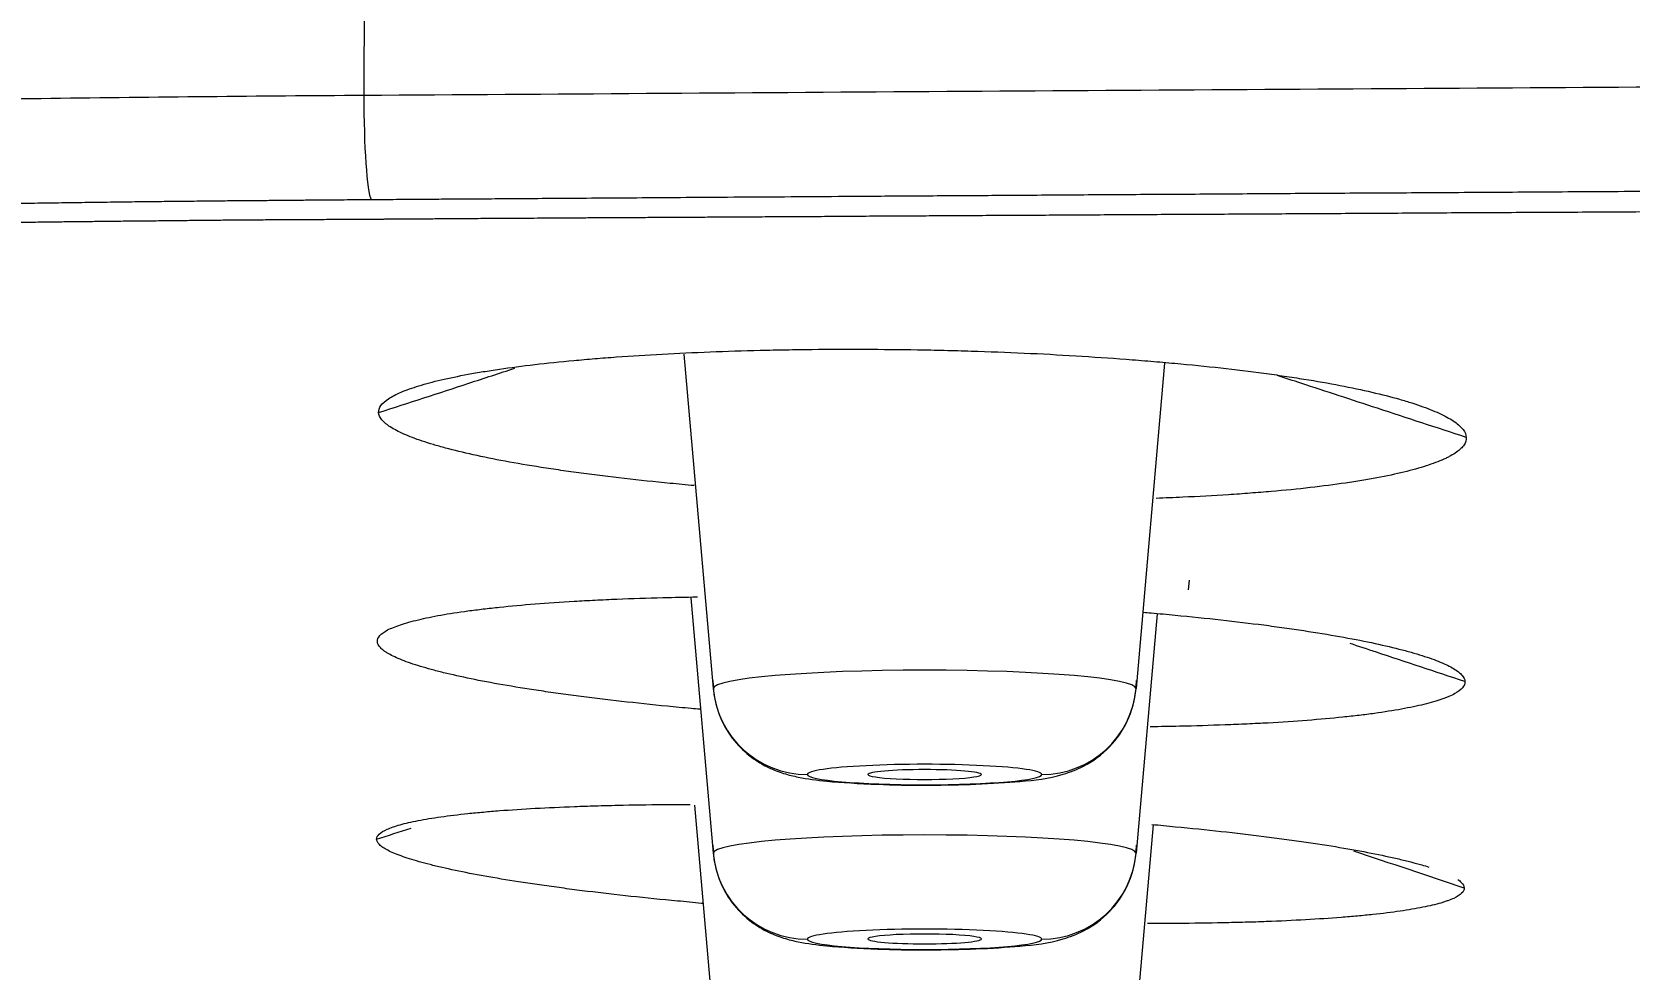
# Model space of a CAD drawing. Header units: millimetres. Extents: x 2433 to 4809, y -10272 to -6912.
# Drawn here: x 3094.56 to 3111.45, y -8006.97 to -7997.05 of the extents above; entities that cross this region are included whole.
import ezdxf

# ---------------------------------------------------------------- set-up
doc = ezdxf.new("R2010")
doc.units = ezdxf.units.MM
doc.layers.add('DIM', color=3, linetype='Continuous', lineweight=13)
doc.styles.add('ARIAL', font='arial.ttf')
doc.dimstyles.get("Standard").update_dxf_attribs({"dimtxt": 15, "dimasz": 15, "dimexe": 0.18, "dimexo": 0.0625, "dimgap": 4, "dimtad": 0, "dimtih": 1, "dimtoh": 1, "dimdec": 1, "dimdsep": 46, "dimtxsty": 'ARIAL', "dimcen": 0, "dimclrd": 3, "dimclre": 3, "dimclrt": 3, "dimadec": 0, "dimazin": 0, "dimtfac": 1, "dimtdec": 1, "dimtofl": 0, "dimtmove": 0, "dimatfit": 3, "dimfxl": 1, "dimtolj": 1, "dimtzin": 0, "dimarcsym": 0})

# ---------------------------------------------------------------- blocks, each defined once
blk = doc.blocks.new('*D42')
at = {"layer": 'Defpoints', "color": 0, "transparency": 16777216}
for p in [(3059.213, -8001.692), (3328.879, -8001.779), (3328.879, -8072.058)]:
    blk.add_point(p, dxfattribs=at)
at = {"layer": 'DIM', "color": 3, "lineweight": -2, "transparency": 16777216}
for p, q in [((3059.213, -8001.755), (3059.213, -8072.238)), ((3328.879, -8001.842), (3328.879, -8072.238)), ((3077.213, -8072.058), (3310.879, -8072.058)), ((3328.879, -8072.058), (3357.395, -8072.058))]:
    blk.add_line(p, q, dxfattribs=at)
at = {"layer": 'DIM', "color": 3, "transparency": 16777216}
for points in [[(3077.213, -8069.058), (3077.213, -8075.058), (3059.213, -8072.058)], [(3310.879, -8069.058), (3310.879, -8075.058), (3328.879, -8072.058)]]:
    blk.add_solid(points, dxfattribs=at)
at = {"layer": 'DIM', "color": 3, "transparency": 16777216, "insert": (3382.403, -8072.058), "char_height": 18, "attachment_point": 5, "style": 'ARIAL'}
blk.add_mtext('\\A1;270', dxfattribs=at)

msp = doc.modelspace()

# ---------------------------------------------------------------- linework, layer by layer
at = {"linetype": 'Continuous', "lineweight": 13}
msp.add_line((3098.09, -7990.228), (3098.068, -7997.718), dxfattribs=at)
at = {"linetype": 'Continuous', "lineweight": 18}
for p, q in [((3101.452, -8000.457), (3101.763, -8003.998)), ((3106.538, -8000.554), (3106.236, -8003.998)), ((3106.796, -8002.85), (3106.787, -8002.953)), ((3101.526, -8003.037), (3101.763, -8005.741)), ((3106.458, -8003.208), (3106.236, -8005.741)), ((3101.565, -8005.231), (3101.763, -8007.484)), ((3106.415, -8005.44), (3106.236, -8007.484))]:
    msp.add_line(p, q, dxfattribs=at)
at = {"linetype": 'Continuous', "lineweight": 13}
for centre, major_axis, ratio, start_param, end_param in [((3098.153, -7997.84), (0.006, -1), 0.084882, 4.590022, 6.116128), ((3103.999, -8003.998), (-2.236, 0), 0.087156, 3.141593, 6.283185), ((3102.759, -8003.911), (1, 0), 0.996195, 3.228859, 4.712389), ((3105.239, -8003.911), (-1, 0), 0.996195, 1.570796, 3.054326), ((3103.999, -8004.907), (1.24, 0), 0.087156, 0, 3.141593), ((3103.999, -8004.907), (1.24, 0), 0.087156, 3.141593, 6.283185), ((3103.999, -8005.741), (-2.236, 0), 0.087156, 3.141593, 6.283185), ((3102.759, -8005.654), (1, 0), 0.996195, 3.228859, 4.712389), ((3105.239, -8005.654), (-1, 0), 0.996195, 1.570796, 3.054326), ((3103.999, -8006.65), (1.24, 0), 0.087156, 0, 3.141593), ((3103.999, -8006.65), (1.24, 0), 0.087156, 3.141593, 6.283185)]:
    msp.add_ellipse(centre, major_axis=major_axis, ratio=ratio, start_param=start_param, end_param=end_param, dxfattribs=at)
at = {"linetype": 'Continuous', "lineweight": 18}
for centre, major_axis, start_param, end_param in [((3103.999, -8004.907), (-0.6, 0), 3.141593, 6.283185), ((3103.999, -8004.907), (-0.6, 0), 0, 3.141593), ((3103.999, -8006.647), (0.6, 0), 0, 3.141593), ((3103.999, -8006.647), (0.6, 0), 3.141593, 6.283185)]:
    msp.add_ellipse(centre, major_axis=major_axis, ratio=0.087156, start_param=start_param, end_param=end_param, dxfattribs=at)
at = {"linetype": 'Continuous', "lineweight": 13}
for points, knots in [([(3098.068, -7997.718), (3100.061, -7997.706), (3102.054, -7997.691), (3106.041, -7997.665), (3108.035, -7997.652), (3114.018, -7997.616), (3118.008, -7997.593), (3129.983, -7997.531), (3137.971, -7997.496), (3153.953, -7997.439), (3161.946, -7997.418), (3177.941, -7997.389), (3185.941, -7997.381), (3201.937, -7997.38), (3209.935, -7997.386), (3225.928, -7997.411), (3233.925, -7997.431), (3249.91, -7997.484), (3257.898, -7997.518), (3269.871, -7997.578), (3273.861, -7997.6), (3279.845, -7997.635), (3281.839, -7997.647), (3285.826, -7997.673), (3287.82, -7997.687), (3289.813, -7997.699)], [0, 0, 0, 0, 0.03125, 0.03125, 0.0625, 0.0625, 0.125, 0.125, 0.25, 0.25, 0.375, 0.375, 0.5, 0.5, 0.625, 0.625, 0.75, 0.75, 0.875, 0.875, 0.9375, 0.9375, 0.96875, 0.96875, 1, 1, 1, 1]), ([(3061.683, -8000.84), (3061.776, -8000.755), (3061.906, -8000.668), (3062.251, -8000.492), (3062.466, -8000.403), (3062.988, -8000.222), (3063.296, -8000.131), (3064.014, -7999.947), (3064.425, -7999.854), (3065.124, -7999.715), (3065.371, -7999.669), (3065.894, -7999.576), (3066.17, -7999.53), (3067.043, -7999.392), (3067.683, -7999.301), (3069.088, -7999.12), (3069.852, -7999.031), (3071.094, -7998.901), (3071.524, -7998.858), (3072.194, -7998.794), (3072.534, -7998.762), (3072.942, -7998.726), (3073.149, -7998.708), (3073.253, -7998.699), (3073.305, -7998.694), (3073.331, -7998.692), (3073.344, -7998.691), (3073.351, -7998.69), (3073.354, -7998.69), (3073.356, -7998.69), (3073.356, -7998.69), (3073.357, -7998.69), (3073.357, -7998.69), (3074.216, -7998.616), (3076.002, -7998.477), (3078.855, -7998.291), (3080.855, -7998.184), (3082.893, -7998.086), (3083.932, -7998.041), (3086.041, -7997.96), (3088.18, -7997.887), (3091.45, -7997.804), (3094.755, -7997.746), (3096.965, -7997.725), (3098.068, -7997.718)], [0, 0, 0, 0, 0.0625, 0.0625, 0.125, 0.125, 0.1875, 0.1875, 0.25, 0.25, 0.28125, 0.28125, 0.3125, 0.3125, 0.375, 0.375, 0.4375, 0.4375, 0.46875, 0.46875, 0.484375, 0.492187, 0.496094, 0.498047, 0.499023, 0.499512, 0.499756, 0.499878, 0.499939, 0.499969, 0.499985, 0.499985, 0.5, 0.5, 0.5625, 0.625, 0.6875, 0.6875, 0.75, 0.75, 0.8125, 0.875, 0.9375, 1, 1, 1, 1]), ([(3289.738, -7998.806), (3289.731, -7998.806), (3289.711, -7998.806), (3289.669, -7998.806), (3289.607, -7998.805), (3289.524, -7998.805), (3289.421, -7998.804), (3289.297, -7998.803), (3289.153, -7998.802), (3288.987, -7998.801), (3288.802, -7998.8), (3288.596, -7998.798), (3288.369, -7998.797), (3288.121, -7998.795), (3287.853, -7998.794), (3287.565, -7998.792), (3287.256, -7998.79), (3286.926, -7998.787), (3286.576, -7998.785), (3286.205, -7998.783), (3285.813, -7998.78), (3285.401, -7998.777), (3284.968, -7998.775), (3284.515, -7998.772), (3284.041, -7998.769), (3283.547, -7998.765), (3283.031, -7998.762), (3282.496, -7998.759), (3281.939, -7998.755), (3281.363, -7998.752), (3280.765, -7998.748), (3280.147, -7998.744), (3279.508, -7998.74), (3278.849, -7998.736), (3278.169, -7998.732), (3277.468, -7998.728), (3276.747, -7998.724), (3276.005, -7998.719), (3275.242, -7998.715), (3274.459, -7998.711), (3273.655, -7998.706), (3272.831, -7998.701), (3271.986, -7998.697), (3271.12, -7998.692), (3270.234, -7998.687), (3269.327, -7998.682), (3268.399, -7998.677), (3267.451, -7998.672), (3266.482, -7998.667), (3265.492, -7998.662), (3264.482, -7998.657), (3263.451, -7998.652), (3261.251, -7998.641), (3257.958, -7998.626), (3253.646, -7998.607), (3249.541, -7998.59), (3245.643, -7998.575), (3239.535, -7998.554), (3230.871, -7998.528), (3219.302, -7998.503), (3206.899, -7998.487), (3193.878, -7998.482), (3180.837, -7998.49), (3168.372, -7998.509), (3156.866, -7998.536), (3148.365, -7998.563), (3142.253, -7998.586), (3137.91, -7998.603), (3132.674, -7998.626), (3128.418, -7998.646), (3125.451, -7998.661), (3124.082, -7998.668), (3122.748, -7998.675), (3121.449, -7998.682), (3120.185, -7998.688), (3118.957, -7998.695), (3117.764, -7998.702), (3116.606, -7998.708), (3115.484, -7998.715), (3114.397, -7998.721), (3113.345, -7998.727), (3112.329, -7998.733), (3111.347, -7998.739), (3110.401, -7998.745), (3109.49, -7998.751), (3108.615, -7998.756), (3107.774, -7998.761), (3106.969, -7998.767), (3106.199, -7998.771), (3105.464, -7998.776), (3104.765, -7998.781), (3104.1, -7998.785), (3103.471, -7998.789), (3102.877, -7998.793), (3102.318, -7998.797), (3101.795, -7998.8), (3101.306, -7998.804), (3100.853, -7998.807), (3100.435, -7998.81), (3100.052, -7998.812), (3099.704, -7998.815), (3099.391, -7998.817), (3099.114, -7998.819), (3098.872, -7998.82), (3098.665, -7998.822), (3098.493, -7998.823), (3098.356, -7998.824), (3098.254, -7998.825), (3098.188, -7998.825), (3098.155, -7998.826), (3098.145, -7998.826)], [0, 0, 0, 0, 0.00011, 0.000328, 0.000653, 0.001086, 0.001627, 0.002275, 0.003031, 0.003894, 0.004865, 0.005944, 0.007131, 0.008425, 0.009827, 0.011336, 0.012953, 0.014678, 0.01651, 0.01845, 0.020497, 0.022652, 0.024915, 0.027286, 0.029764, 0.03235, 0.035043, 0.037844, 0.040753, 0.043769, 0.046893, 0.050125, 0.053464, 0.056911, 0.060465, 0.064127, 0.067897, 0.071775, 0.07576, 0.079853, 0.084053, 0.088361, 0.092777, 0.0973, 0.101931, 0.10667, 0.111516, 0.11647, 0.121531, 0.126701, 0.131977, 0.137362, 0.142854, 0.166443, 0.188951, 0.210378, 0.230724, 0.249989, 0.305985, 0.366316, 0.430982, 0.499982, 0.569953, 0.634944, 0.694953, 0.74998, 0.767983, 0.79065, 0.817983, 0.849981, 0.857318, 0.86447, 0.871439, 0.878224, 0.884825, 0.891243, 0.897476, 0.903525, 0.909391, 0.915072, 0.92057, 0.925883, 0.931013, 0.935959, 0.940721, 0.945299, 0.949693, 0.953903, 0.957929, 0.961772, 0.96543, 0.968905, 0.972196, 0.975302, 0.978225, 0.980964, 0.983519, 0.98589, 0.988078, 0.990081, 0.9919, 0.993536, 0.994988, 0.996256, 0.997339, 0.998239, 0.998955, 0.999487, 0.999836, 1, 1, 1, 1]), ([(3098.145, -7998.826), (3098.11, -7998.826), (3098.036, -7998.826), (3097.92, -7998.827), (3097.793, -7998.828), (3097.656, -7998.829), (3097.507, -7998.83), (3097.347, -7998.832), (3097.176, -7998.833), (3096.994, -7998.835), (3096.801, -7998.836), (3096.598, -7998.838), (3096.383, -7998.84), (3096.158, -7998.843), (3095.922, -7998.845), (3095.675, -7998.848), (3095.417, -7998.851), (3095.149, -7998.855), (3094.87, -7998.859), (3094.58, -7998.863), (3094.117, -7998.87), (3093.493, -7998.88), (3092.72, -7998.894), (3091.969, -7998.909), (3091.24, -7998.925), (3090.303, -7998.947), (3089.153, -7998.977), (3087.79, -7999.017), (3086.437, -7999.063), (3084.614, -7999.131), (3082.163, -7999.239), (3079.873, -7999.362), (3078.207, -7999.466), (3077.314, -7999.525), (3076.339, -7999.593), (3075.246, -7999.675), (3073.654, -7999.806), (3071.726, -7999.986), (3070.075, -8000.17), (3068.949, -8000.313), (3068.341, -8000.396), (3067.679, -8000.491), (3066.965, -8000.603), (3065.947, -8000.78), (3064.847, -8001.008), (3063.967, -8001.246), (3063.416, -8001.438), (3063.16, -8001.546), (3063.018, -8001.615), (3062.948, -8001.651), (3062.88, -8001.689), (3062.819, -8001.726), (3062.766, -8001.76), (3062.724, -8001.789), (3062.689, -8001.814), (3062.663, -8001.836), (3062.642, -8001.853), (3062.627, -8001.866), (3062.618, -8001.873), (3062.615, -8001.876)], [0, 0, 0, 0, 0.001939, 0.004084, 0.006433, 0.008987, 0.011747, 0.014711, 0.01788, 0.021254, 0.024833, 0.028618, 0.032606, 0.0368, 0.041199, 0.045803, 0.050612, 0.055626, 0.060844, 0.066268, 0.071896, 0.086867, 0.101475, 0.115721, 0.129605, 0.143126, 0.169608, 0.196256, 0.22307, 0.250052, 0.30643, 0.375228, 0.399246, 0.419988, 0.437452, 0.468684, 0.500008, 0.558709, 0.625121, 0.648167, 0.668914, 0.687363, 0.718967, 0.74999, 0.812854, 0.875026, 0.908155, 0.937289, 0.944667, 0.952339, 0.960302, 0.968559, 0.975638, 0.981855, 0.987209, 0.9917, 0.995329, 0.998096, 1, 1, 1, 1]), ([(3098.224, -8001.076), (3098.542, -8000.973), (3099.022, -8000.817), (3099.502, -8000.66), (3099.663, -8000.608)], [0, 0, 0, 0, 0.66357, 1, 1, 1, 1]), ([(3109.728, -8001.339), (3109.415, -8001.237), (3108.832, -8001.046), (3108.166, -8000.827), (3107.813, -8000.712), (3107.73, -8000.685)], [0, 0, 0, 0, 0.470214, 0.875373, 1, 1, 1, 1]), ([(3109.714, -8003.923), (3109.402, -8003.82), (3108.997, -8003.686), (3108.592, -8003.551), (3108.499, -8003.521)], [0, 0, 0, 0, 0.771279, 1, 1, 1, 1])]:
    msp.add_open_spline(points, degree=3, knots=knots, dxfattribs=at)
at = {"linetype": 'Continuous', "lineweight": 18}
for points, knots in [([(3098.25, -7999.029), (3098.255, -7999.029), (3098.269, -7999.029), (3098.293, -7999.028), (3098.323, -7999.028), (3098.359, -7999.028), (3098.403, -7999.028), (3098.452, -7999.027), (3098.508, -7999.027), (3098.571, -7999.026), (3098.64, -7999.026), (3098.716, -7999.025), (3098.798, -7999.025), (3098.887, -7999.024), (3098.982, -7999.024), (3099.084, -7999.023), (3099.192, -7999.022), (3099.307, -7999.021), (3099.428, -7999.021), (3099.556, -7999.02), (3099.69, -7999.019), (3099.831, -7999.018), (3099.979, -7999.017), (3100.133, -7999.016), (3100.293, -7999.015), (3100.46, -7999.014), (3100.633, -7999.013), (3100.813, -7999.012), (3101, -7999.011), (3101.193, -7999.01), (3101.392, -7999.009), (3101.598, -7999.008), (3101.811, -7999.006), (3102.03, -7999.005), (3102.255, -7999.004), (3102.487, -7999.002), (3102.726, -7999.001), (3102.971, -7999), (3103.223, -7998.998), (3103.481, -7998.996), (3103.745, -7998.995), (3104.016, -7998.993), (3104.294, -7998.992), (3104.578, -7998.99), (3104.869, -7998.988), (3105.166, -7998.987), (3105.47, -7998.985), (3105.78, -7998.983), (3106.097, -7998.981), (3106.42, -7998.979), (3106.75, -7998.978), (3107.086, -7998.976), (3107.429, -7998.974), (3107.778, -7998.972), (3108.134, -7998.97), (3108.496, -7998.968), (3108.865, -7998.966), (3109.24, -7998.963), (3109.622, -7998.961), (3110.011, -7998.959), (3110.405, -7998.957), (3110.807, -7998.955), (3111.215, -7998.953), (3111.629, -7998.95), (3112.05, -7998.948), (3112.478, -7998.946), (3112.912, -7998.943), (3113.353, -7998.941), (3113.8, -7998.939), (3114.253, -7998.936), (3114.713, -7998.934), (3115.18, -7998.931), (3115.653, -7998.929), (3116.133, -7998.926), (3116.619, -7998.924), (3117.112, -7998.921), (3117.611, -7998.919), (3118.117, -7998.916), (3118.63, -7998.914), (3119.148, -7998.911), (3119.674, -7998.909), (3120.206, -7998.906), (3120.744, -7998.903), (3121.289, -7998.901), (3121.841, -7998.898), (3122.399, -7998.895), (3122.964, -7998.893), (3123.535, -7998.89), (3124.112, -7998.887), (3124.697, -7998.885), (3125.287, -7998.882), (3125.885, -7998.879), (3126.488, -7998.876), (3127.099, -7998.874), (3127.716, -7998.871), (3128.339, -7998.868), (3128.969, -7998.865), (3129.606, -7998.863), (3130.249, -7998.86), (3130.898, -7998.857), (3131.554, -7998.854), (3132.217, -7998.852), (3132.886, -7998.849), (3133.562, -7998.846), (3134.244, -7998.844), (3134.933, -7998.841), (3135.628, -7998.838), (3136.33, -7998.835), (3137.039, -7998.833), (3137.754, -7998.83), (3138.475, -7998.827), (3139.203, -7998.825), (3139.938, -7998.822), (3140.679, -7998.819), (3141.427, -7998.817), (3142.181, -7998.814), (3142.942, -7998.811), (3143.709, -7998.809), (3144.483, -7998.806), (3145.264, -7998.803), (3149.2, -7998.791), (3156.18, -7998.771), (3166.091, -7998.748), (3175.669, -7998.733), (3184.914, -7998.724), (3194.759, -7998.72), (3205.449, -7998.723), (3217.225, -7998.735), (3229.395, -7998.757), (3240.926, -7998.787), (3251.493, -7998.823), (3259.753, -7998.855), (3266.67, -7998.886), (3271.953, -7998.912), (3276.19, -7998.934), (3279.343, -7998.951), (3281.9, -7998.965), (3283.906, -7998.977), (3285.339, -7998.985), (3286.198, -7998.99), (3286.923, -7998.994), (3287.481, -7998.998), (3287.838, -7999), (3288.096, -7999.001), (3288.255, -7999.002), (3288.349, -7999.003), (3288.412, -7999.003), (3288.477, -7999.004), (3288.54, -7999.004), (3288.604, -7999.004), (3288.666, -7999.005), (3288.728, -7999.005), (3288.79, -7999.005), (3288.851, -7999.006), (3288.911, -7999.006), (3288.97, -7999.006), (3289.029, -7999.007), (3289.088, -7999.007), (3289.145, -7999.007), (3289.202, -7999.008), (3289.259, -7999.008), (3289.314, -7999.008), (3289.37, -7999.008), (3289.424, -7999.009), (3289.478, -7999.009), (3289.531, -7999.009), (3289.584, -7999.009), (3289.619, -7999.009), (3289.636, -7999.009)], [0, 0, 0, 0, 0.00009, 0.000214, 0.000373, 0.000565, 0.000792, 0.001052, 0.001347, 0.001676, 0.002038, 0.002435, 0.002866, 0.003331, 0.003831, 0.004364, 0.004931, 0.005533, 0.006168, 0.006838, 0.007542, 0.008279, 0.009051, 0.009857, 0.010697, 0.011572, 0.01248, 0.013422, 0.014398, 0.015409, 0.016453, 0.017532, 0.018645, 0.019791, 0.020972, 0.022187, 0.023436, 0.024719, 0.026036, 0.027387, 0.028773, 0.030192, 0.031646, 0.033133, 0.034655, 0.03621, 0.0378, 0.039424, 0.041082, 0.042774, 0.0445, 0.04626, 0.048054, 0.049882, 0.051745, 0.053641, 0.055572, 0.057536, 0.059535, 0.061568, 0.063634, 0.065735, 0.06787, 0.070039, 0.072242, 0.074479, 0.076751, 0.079056, 0.081395, 0.083769, 0.086176, 0.088618, 0.091093, 0.093603, 0.096147, 0.098725, 0.101337, 0.103983, 0.106663, 0.109377, 0.112125, 0.114907, 0.117724, 0.120574, 0.123459, 0.126377, 0.12933, 0.132317, 0.135337, 0.138392, 0.141481, 0.144604, 0.147761, 0.150952, 0.154177, 0.157437, 0.16073, 0.164057, 0.167419, 0.170814, 0.174244, 0.177708, 0.181205, 0.184737, 0.188303, 0.191903, 0.195537, 0.199205, 0.202907, 0.206644, 0.210414, 0.214218, 0.218057, 0.221929, 0.225836, 0.229776, 0.233751, 0.23776, 0.241803, 0.24588, 0.249991, 0.303491, 0.355239, 0.405237, 0.453486, 0.499984, 0.559382, 0.620846, 0.684379, 0.749981, 0.801489, 0.849982, 0.879494, 0.909989, 0.932861, 0.945993, 0.959494, 0.972996, 0.977496, 0.981997, 0.986498, 0.988888, 0.990758, 0.992108, 0.992938, 0.993249, 0.99359, 0.993928, 0.994262, 0.994594, 0.994922, 0.995247, 0.995568, 0.995886, 0.996201, 0.996513, 0.996822, 0.997127, 0.997429, 0.997728, 0.998023, 0.998315, 0.998604, 0.99889, 0.999172, 0.999451, 0.999727, 1, 1, 1, 1]), ([(3063.828, -8001.963), (3063.831, -8001.96), (3063.837, -8001.954), (3063.848, -8001.945), (3063.858, -8001.937), (3063.868, -8001.928), (3063.878, -8001.919), (3063.889, -8001.911), (3063.9, -8001.902), (3063.911, -8001.894), (3063.922, -8001.886), (3063.933, -8001.878), (3063.944, -8001.87), (3063.955, -8001.862), (3063.966, -8001.854), (3063.977, -8001.846), (3063.989, -8001.839), (3064, -8001.831), (3064.012, -8001.824), (3064.038, -8001.807), (3064.081, -8001.78), (3064.145, -8001.744), (3064.214, -8001.708), (3064.31, -8001.661), (3064.439, -8001.602), (3064.612, -8001.532), (3064.807, -8001.461), (3065.132, -8001.352), (3065.637, -8001.207), (3066.396, -8001.027), (3067.193, -8000.867), (3067.994, -8000.727), (3068.769, -8000.605), (3069.649, -8000.479), (3070.71, -8000.342), (3071.953, -8000.199), (3073.369, -8000.055), (3074.721, -7999.933), (3076, -7999.828), (3077.212, -7999.737), (3078.524, -7999.647), (3079.917, -7999.561), (3081.355, -7999.48), (3082.792, -7999.408), (3084.206, -7999.344), (3085.642, -7999.285), (3087.118, -7999.232), (3088.652, -7999.184), (3090.209, -7999.142), (3091.319, -7999.117), (3091.964, -7999.104), (3092.141, -7999.101), (3092.317, -7999.097), (3092.495, -7999.094), (3092.673, -7999.091), (3092.851, -7999.087), (3093.03, -7999.084), (3093.209, -7999.081), (3093.389, -7999.078), (3093.57, -7999.075), (3093.751, -7999.072), (3093.933, -7999.07), (3094.115, -7999.067), (3094.298, -7999.064), (3094.481, -7999.062), (3094.664, -7999.059), (3094.849, -7999.057), (3095.033, -7999.055), (3095.219, -7999.053), (3095.405, -7999.051), (3095.591, -7999.048), (3095.778, -7999.047), (3095.965, -7999.045), (3096.153, -7999.043), (3096.341, -7999.041), (3096.53, -7999.039), (3096.719, -7999.038), (3096.909, -7999.036), (3097.099, -7999.035), (3097.289, -7999.034), (3097.481, -7999.033), (3097.672, -7999.032), (3097.864, -7999.03), (3098.057, -7999.03), (3098.185, -7999.029), (3098.25, -7999.029)], [0, 0, 0, 0, 0.001926, 0.003831, 0.005715, 0.007579, 0.009423, 0.011246, 0.013049, 0.014832, 0.016594, 0.018335, 0.020056, 0.021756, 0.023436, 0.025096, 0.026735, 0.028353, 0.029951, 0.031529, 0.039232, 0.047037, 0.054942, 0.062949, 0.077827, 0.093185, 0.109023, 0.125342, 0.16565, 0.207209, 0.250024, 0.278883, 0.309368, 0.34148, 0.375222, 0.41761, 0.459194, 0.499984, 0.529278, 0.559896, 0.591841, 0.625117, 0.658276, 0.690137, 0.720703, 0.749978, 0.781301, 0.812581, 0.843823, 0.875031, 0.878487, 0.881949, 0.885418, 0.888894, 0.892377, 0.895866, 0.899362, 0.902865, 0.906374, 0.90989, 0.913413, 0.916943, 0.920479, 0.924023, 0.927573, 0.931129, 0.934693, 0.938263, 0.94184, 0.945424, 0.949015, 0.952612, 0.956216, 0.959827, 0.963445, 0.96707, 0.970701, 0.97434, 0.977985, 0.981637, 0.985296, 0.988961, 0.992634, 0.996314, 1, 1, 1, 1]), ([(3098.224, -8001.076), (3098.222, -8001.051), (3098.23, -8001.027), (3098.265, -8000.978), (3098.292, -8000.954), (3098.364, -8000.907), (3098.409, -8000.883), (3098.517, -8000.837), (3098.579, -8000.815), (3098.72, -8000.772), (3098.799, -8000.751), (3098.972, -8000.71), (3099.067, -8000.691), (3099.195, -8000.667), (3099.222, -8000.662), (3099.275, -8000.653), (3099.303, -8000.648), (3099.386, -8000.635), (3099.443, -8000.626), (3099.62, -8000.6), (3099.744, -8000.583), (3100.006, -8000.553), (3100.144, -8000.539), (3100.36, -8000.519), (3100.434, -8000.512), (3100.547, -8000.503), (3100.585, -8000.5), (3100.662, -8000.494), (3100.701, -8000.491), (3100.898, -8000.477), (3101.059, -8000.467), (3101.389, -8000.449), (3101.558, -8000.441), (3101.903, -8000.427), (3102.079, -8000.422), (3102.305, -8000.416), (3102.35, -8000.415), (3102.441, -8000.413), (3102.487, -8000.413), (3102.624, -8000.41), (3102.716, -8000.409), (3102.992, -8000.406), (3103.363, -8000.405), (3103.737, -8000.409), (3104.019, -8000.413), (3104.16, -8000.416), (3104.302, -8000.42), (3104.397, -8000.423), (3104.444, -8000.424), (3104.68, -8000.431), (3104.866, -8000.439), (3105.235, -8000.455), (3105.417, -8000.465), (3105.777, -8000.487), (3105.955, -8000.499), (3106.174, -8000.515), (3106.218, -8000.519), (3106.305, -8000.526), (3106.435, -8000.536), (3106.562, -8000.548), (3106.812, -8000.571), (3106.974, -8000.587), (3107.288, -8000.622), (3107.44, -8000.641), (3107.661, -8000.67), (3107.733, -8000.68), (3107.839, -8000.696), (3107.874, -8000.701), (3107.943, -8000.712), (3107.978, -8000.717), (3108.146, -8000.744), (3108.273, -8000.766), (3108.512, -8000.812), (3108.624, -8000.836), (3108.834, -8000.885), (3108.932, -8000.91), (3109.045, -8000.942), (3109.068, -8000.949), (3109.111, -8000.962), (3109.174, -8000.981), (3109.232, -8001.001), (3109.342, -8001.041), (3109.471, -8001.094), (3109.567, -8001.148), (3109.625, -8001.189), (3109.642, -8001.202), (3109.672, -8001.23), (3109.685, -8001.244), (3109.716, -8001.285), (3109.727, -8001.312), (3109.728, -8001.339)], [0, 0, 0, 0, 0.03125, 0.03125, 0.0625, 0.0625, 0.09375, 0.09375, 0.125, 0.125, 0.15625, 0.15625, 0.1875, 0.1875, 0.195312, 0.195312, 0.203125, 0.203125, 0.21875, 0.21875, 0.25, 0.25, 0.28125, 0.28125, 0.296875, 0.296875, 0.304687, 0.304687, 0.3125, 0.3125, 0.34375, 0.34375, 0.375, 0.375, 0.40625, 0.40625, 0.414062, 0.414062, 0.421875, 0.421875, 0.4375, 0.4375, 0.46875, 0.5, 0.5, 0.515625, 0.523437, 0.523437, 0.53125, 0.53125, 0.5625, 0.5625, 0.59375, 0.59375, 0.625, 0.625, 0.632812, 0.632812, 0.640625, 0.65625, 0.65625, 0.6875, 0.6875, 0.71875, 0.71875, 0.734375, 0.734375, 0.742187, 0.742187, 0.75, 0.75, 0.78125, 0.78125, 0.8125, 0.8125, 0.84375, 0.84375, 0.851562, 0.851562, 0.859375, 0.875, 0.875, 0.90625, 0.9375, 0.9375, 0.953125, 0.953125, 0.96875, 0.96875, 1, 1, 1, 1]), ([(3101.562, -8001.85), (3101.476, -8001.842), (3101.392, -8001.834), (3101.143, -8001.81), (3100.981, -8001.793), (3100.667, -8001.757), (3100.515, -8001.738), (3100.294, -8001.709), (3100.222, -8001.699), (3100.116, -8001.683), (3100.081, -8001.678), (3100.011, -8001.668), (3099.977, -8001.662), (3099.809, -8001.636), (3099.682, -8001.614), (3099.443, -8001.57), (3099.331, -8001.547), (3099.12, -8001.5), (3099.022, -8001.476), (3098.909, -8001.446), (3098.887, -8001.44), (3098.844, -8001.428), (3098.781, -8001.409), (3098.722, -8001.391), (3098.612, -8001.354), (3098.547, -8001.329), (3098.434, -8001.279), (3098.386, -8001.254), (3098.337, -8001.222), (3098.328, -8001.216), (3098.311, -8001.203), (3098.303, -8001.197), (3098.28, -8001.178), (3098.267, -8001.165), (3098.236, -8001.127), (3098.225, -8001.102), (3098.224, -8001.076)], [0, 0, 0, 0, 0.04327, 0.04327, 0.130246, 0.130246, 0.217221, 0.217221, 0.260709, 0.260709, 0.282453, 0.282453, 0.304197, 0.304197, 0.391172, 0.391172, 0.478147, 0.478147, 0.565123, 0.565123, 0.586867, 0.586867, 0.608611, 0.652098, 0.652098, 0.739074, 0.739074, 0.826049, 0.826049, 0.847793, 0.847793, 0.869537, 0.869537, 0.913025, 0.913025, 1, 1, 1, 1]), ([(3109.728, -8001.339), (3109.73, -8001.366), (3109.722, -8001.393), (3109.687, -8001.445), (3109.66, -8001.471), (3109.607, -8001.509), (3109.587, -8001.522), (3109.553, -8001.54), (3109.542, -8001.546), (3109.517, -8001.559), (3109.504, -8001.565), (3109.437, -8001.595), (3109.374, -8001.619), (3109.234, -8001.664), (3109.155, -8001.686), (3108.982, -8001.728), (3108.887, -8001.748), (3108.758, -8001.772), (3108.732, -8001.777), (3108.678, -8001.787), (3108.651, -8001.791), (3108.567, -8001.805), (3108.51, -8001.814), (3108.333, -8001.84), (3108.209, -8001.856), (3107.947, -8001.886), (3107.809, -8001.9), (3107.593, -8001.918), (3107.519, -8001.924), (3107.406, -8001.933), (3107.368, -8001.936), (3107.29, -8001.941), (3107.251, -8001.944), (3107.055, -8001.957), (3106.894, -8001.965), (3106.636, -8001.977), (3106.542, -8001.981), (3106.447, -8001.985)], [0, 0, 0, 0, 0.086475, 0.086475, 0.172951, 0.172951, 0.216188, 0.216188, 0.237807, 0.237807, 0.259426, 0.259426, 0.345901, 0.345901, 0.432376, 0.432376, 0.518852, 0.518852, 0.54047, 0.54047, 0.562089, 0.562089, 0.605327, 0.605327, 0.691802, 0.691802, 0.778277, 0.778277, 0.821515, 0.821515, 0.843134, 0.843134, 0.864753, 0.864753, 0.951228, 0.951228, 1, 1, 1, 1]), ([(3098.211, -8003.5), (3098.21, -8003.478), (3098.219, -8003.458), (3098.255, -8003.417), (3098.283, -8003.397), (3098.337, -8003.368), (3098.358, -8003.359), (3098.403, -8003.34), (3098.429, -8003.331), (3098.511, -8003.303), (3098.574, -8003.286), (3098.716, -8003.252), (3098.795, -8003.235), (3098.97, -8003.204), (3099.065, -8003.19), (3099.195, -8003.172), (3099.221, -8003.169), (3099.275, -8003.162), (3099.303, -8003.158), (3099.387, -8003.148), (3099.444, -8003.142), (3099.622, -8003.123), (3099.747, -8003.112), (3100.01, -8003.091), (3100.148, -8003.082), (3100.365, -8003.069), (3100.439, -8003.065), (3100.552, -8003.059), (3100.591, -8003.058), (3100.668, -8003.054), (3100.707, -8003.052), (3100.904, -8003.044), (3101.065, -8003.039), (3101.35, -8003.031), (3101.471, -8003.029), (3101.595, -8003.027)], [0, 0, 0, 0, 0.085302, 0.085302, 0.170605, 0.170605, 0.213256, 0.213256, 0.255907, 0.255907, 0.34121, 0.34121, 0.426512, 0.426512, 0.511814, 0.511814, 0.53314, 0.53314, 0.554466, 0.554466, 0.597117, 0.597117, 0.682419, 0.682419, 0.767722, 0.767722, 0.810373, 0.810373, 0.831698, 0.831698, 0.853024, 0.853024, 0.938326, 0.938326, 1, 1, 1, 1]), ([(3106.313, -8003.189), (3106.341, -8003.192), (3106.454, -8003.202), (3106.565, -8003.212), (3106.814, -8003.236), (3106.976, -8003.253), (3107.289, -8003.288), (3107.44, -8003.306), (3107.66, -8003.334), (3107.732, -8003.344), (3107.838, -8003.359), (3107.873, -8003.364), (3107.942, -8003.374), (3107.976, -8003.379), (3108.143, -8003.405), (3108.27, -8003.425), (3108.508, -8003.468), (3108.62, -8003.489), (3108.829, -8003.534), (3108.927, -8003.556), (3109.039, -8003.585), (3109.061, -8003.59), (3109.104, -8003.602), (3109.167, -8003.619), (3109.224, -8003.636), (3109.334, -8003.671), (3109.398, -8003.694), (3109.509, -8003.74), (3109.556, -8003.763), (3109.614, -8003.798), (3109.631, -8003.81), (3109.66, -8003.833), (3109.673, -8003.844), (3109.703, -8003.879), (3109.713, -8003.901), (3109.714, -8003.923)], [0, 0, 0, 0, 0.013553, 0.056442, 0.056442, 0.14222, 0.14222, 0.227998, 0.227998, 0.270887, 0.270887, 0.292331, 0.292331, 0.313776, 0.313776, 0.399554, 0.399554, 0.485332, 0.485332, 0.57111, 0.57111, 0.592554, 0.592554, 0.613999, 0.656888, 0.656888, 0.742666, 0.742666, 0.828444, 0.828444, 0.871333, 0.871333, 0.914222, 0.914222, 1, 1, 1, 1]), ([(3101.622, -8004.217), (3101.592, -8004.214), (3101.475, -8004.204), (3101.361, -8004.193), (3101.112, -8004.168), (3100.95, -8004.151), (3100.637, -8004.116), (3100.486, -8004.097), (3100.266, -8004.069), (3100.194, -8004.059), (3100.088, -8004.044), (3100.053, -8004.039), (3099.984, -8004.029), (3099.95, -8004.024), (3099.782, -8003.999), (3099.656, -8003.979), (3099.418, -8003.937), (3099.306, -8003.916), (3099.097, -8003.873), (3099, -8003.851), (3098.887, -8003.824), (3098.865, -8003.818), (3098.822, -8003.807), (3098.76, -8003.79), (3098.702, -8003.774), (3098.593, -8003.741), (3098.528, -8003.719), (3098.416, -8003.674), (3098.369, -8003.652), (3098.321, -8003.625), (3098.312, -8003.619), (3098.295, -8003.608), (3098.287, -8003.603), (3098.265, -8003.586), (3098.252, -8003.575), (3098.222, -8003.543), (3098.211, -8003.521), (3098.211, -8003.5)], [0, 0, 0, 0, 0.015158, 0.057977, 0.057977, 0.143616, 0.143616, 0.229254, 0.229254, 0.272073, 0.272073, 0.293483, 0.293483, 0.314893, 0.314893, 0.400531, 0.400531, 0.486169, 0.486169, 0.571808, 0.571808, 0.593217, 0.593217, 0.614627, 0.657446, 0.657446, 0.743085, 0.743085, 0.828723, 0.828723, 0.850133, 0.850133, 0.871542, 0.871542, 0.914362, 0.914362, 1, 1, 1, 1]), ([(3101.759, -8003.911), (3101.761, -8004.049), (3101.805, -8004.273), (3101.969, -8004.548), (3102.156, -8004.726), (3102.344, -8004.837), (3102.517, -8004.901), (3102.713, -8004.948), (3102.993, -8004.985), (3103.45, -8005.011), (3103.852, -8005.022), (3104.029, -8005.019), (3104.038, -8005.019)], [0, 0, 0, 0, 0.122527, 0.215408, 0.294634, 0.364592, 0.427727, 0.496738, 0.634659, 0.831916, 0.991471, 1, 1, 1, 1]), ([(3104.038, -8005.019), (3104.216, -8005.018), (3104.561, -8005.013), (3105.065, -8004.978), (3105.354, -8004.946), (3105.702, -8004.822), (3105.964, -8004.633), (3106.164, -8004.344), (3106.233, -8004.087), (3106.239, -8003.939), (3106.239, -8003.911)], [0, 0, 0, 0, 0.162675, 0.337768, 0.550867, 0.638384, 0.752048, 0.857541, 0.972916, 1, 1, 1, 1]), ([(3109.714, -8003.923), (3109.715, -8003.946), (3109.706, -8003.968), (3109.67, -8004.01), (3109.643, -8004.031), (3109.588, -8004.061), (3109.568, -8004.071), (3109.534, -8004.086), (3109.522, -8004.091), (3109.497, -8004.101), (3109.483, -8004.105), (3109.415, -8004.129), (3109.352, -8004.148), (3109.21, -8004.183), (3109.131, -8004.199), (3108.956, -8004.231), (3108.86, -8004.246), (3108.731, -8004.264), (3108.704, -8004.268), (3108.65, -8004.275), (3108.623, -8004.278), (3108.539, -8004.288), (3108.481, -8004.294), (3108.304, -8004.313), (3108.179, -8004.324), (3107.915, -8004.344), (3107.777, -8004.354), (3107.56, -8004.366), (3107.486, -8004.369), (3107.372, -8004.375), (3107.334, -8004.376), (3107.257, -8004.38), (3107.218, -8004.381), (3107.021, -8004.388), (3106.86, -8004.393), (3106.593, -8004.399), (3106.491, -8004.401), (3106.386, -8004.402)], [0, 0, 0, 0, 0.086114, 0.086114, 0.172228, 0.172228, 0.215285, 0.215285, 0.236814, 0.236814, 0.258342, 0.258342, 0.344456, 0.344456, 0.430571, 0.430571, 0.516685, 0.516685, 0.538213, 0.538213, 0.559742, 0.559742, 0.602799, 0.602799, 0.688913, 0.688913, 0.775027, 0.775027, 0.818084, 0.818084, 0.839612, 0.839612, 0.861141, 0.861141, 0.947255, 0.947255, 1, 1, 1, 1]), ([(3098.203, -8005.592), (3098.202, -8005.573), (3098.212, -8005.555), (3098.249, -8005.52), (3098.277, -8005.503), (3098.351, -8005.47), (3098.397, -8005.454), (3098.507, -8005.423), (3098.571, -8005.408), (3098.714, -8005.38), (3098.794, -8005.367), (3098.97, -8005.342), (3099.065, -8005.331), (3099.195, -8005.317), (3099.222, -8005.314), (3099.276, -8005.309), (3099.304, -8005.306), (3099.388, -8005.299), (3099.445, -8005.294), (3099.624, -8005.28), (3099.749, -8005.272), (3100.013, -8005.257), (3100.151, -8005.251), (3100.369, -8005.243), (3100.443, -8005.24), (3100.557, -8005.237), (3100.595, -8005.236), (3100.672, -8005.234), (3100.711, -8005.233), (3100.909, -8005.228), (3101.07, -8005.226), (3101.329, -8005.223), (3101.424, -8005.223), (3101.52, -8005.223)], [0, 0, 0, 0, 0.086457, 0.086457, 0.172913, 0.172913, 0.25937, 0.25937, 0.345826, 0.345826, 0.432283, 0.432283, 0.518739, 0.518739, 0.540354, 0.540354, 0.561968, 0.561968, 0.605196, 0.605196, 0.691653, 0.691653, 0.778109, 0.778109, 0.821337, 0.821337, 0.842952, 0.842952, 0.864566, 0.864566, 0.951022, 0.951022, 1, 1, 1, 1]), ([(3106.402, -8005.435), (3106.486, -8005.443), (3106.569, -8005.451), (3106.817, -8005.475), (3106.978, -8005.491), (3107.291, -8005.526), (3107.442, -8005.544), (3107.661, -8005.571), (3107.733, -8005.581), (3107.839, -8005.595), (3107.874, -8005.6), (3107.943, -8005.609), (3107.977, -8005.614), (3108.144, -8005.638), (3108.27, -8005.658), (3108.508, -8005.698), (3108.619, -8005.718), (3108.828, -8005.759), (3108.925, -8005.78), (3109.037, -8005.806), (3109.059, -8005.811), (3109.102, -8005.822), (3109.164, -8005.837), (3109.222, -8005.853), (3109.284, -8005.871), (3109.308, -8005.878), (3109.332, -8005.886)], [0, 0, 0, 0, 0.062763, 0.062763, 0.1902, 0.1902, 0.317637, 0.317637, 0.381356, 0.381356, 0.413215, 0.413215, 0.445075, 0.445075, 0.572512, 0.572512, 0.699949, 0.699949, 0.827386, 0.827386, 0.859245, 0.859245, 0.891105, 0.954823, 0.954823, 1, 1, 1, 1]), ([(3101.653, -8006.271), (3101.649, -8006.271), (3101.645, -8006.271), (3101.597, -8006.266), (3101.468, -8006.254), (3101.342, -8006.242), (3101.093, -8006.218), (3100.931, -8006.201), (3100.619, -8006.166), (3100.468, -8006.148), (3100.248, -8006.12), (3100.176, -8006.11), (3100.071, -8006.096), (3100.036, -8006.091), (3099.967, -8006.081), (3099.933, -8006.077), (3099.766, -8006.052), (3099.64, -8006.033), (3099.402, -8005.993), (3099.291, -8005.973), (3099.082, -8005.933), (3098.985, -8005.912), (3098.873, -8005.886), (3098.851, -8005.881), (3098.809, -8005.871), (3098.746, -8005.855), (3098.689, -8005.84), (3098.58, -8005.809), (3098.516, -8005.789), (3098.405, -8005.749), (3098.358, -8005.729), (3098.31, -8005.704), (3098.301, -8005.699), (3098.285, -8005.689), (3098.277, -8005.684), (3098.255, -8005.669), (3098.243, -8005.659), (3098.213, -8005.63), (3098.203, -8005.611), (3098.203, -8005.592)], [0, 0, 0, 0, 0.002123, 0.002123, 0.023355, 0.065817, 0.065817, 0.150743, 0.150743, 0.235669, 0.235669, 0.278132, 0.278132, 0.299363, 0.299363, 0.320594, 0.320594, 0.40552, 0.40552, 0.490446, 0.490446, 0.575372, 0.575372, 0.596603, 0.596603, 0.617834, 0.660297, 0.660297, 0.745223, 0.745223, 0.830149, 0.830149, 0.85138, 0.85138, 0.872611, 0.872611, 0.915074, 0.915074, 1, 1, 1, 1]), ([(3101.759, -8005.654), (3101.761, -8005.792), (3101.805, -8006.016), (3101.969, -8006.291), (3102.156, -8006.469), (3102.344, -8006.58), (3102.517, -8006.644), (3102.713, -8006.691), (3102.993, -8006.728), (3103.45, -8006.755), (3103.852, -8006.765), (3104.029, -8006.762), (3104.038, -8006.762)], [0, 0, 0, 0, 0.122527, 0.215408, 0.294634, 0.364592, 0.427727, 0.496738, 0.634659, 0.831916, 0.991471, 1, 1, 1, 1]), ([(3104.038, -8006.762), (3104.216, -8006.761), (3104.561, -8006.756), (3105.065, -8006.721), (3105.354, -8006.689), (3105.702, -8006.565), (3105.964, -8006.376), (3106.164, -8006.087), (3106.233, -8005.831), (3106.239, -8005.683), (3106.239, -8005.654)], [0, 0, 0, 0, 0.162675, 0.337768, 0.550867, 0.638384, 0.752048, 0.857541, 0.972916, 1, 1, 1, 1]), ([(3109.706, -8006.108), (3109.707, -8006.127), (3109.697, -8006.146), (3109.66, -8006.182), (3109.633, -8006.2), (3109.577, -8006.226), (3109.557, -8006.234), (3109.522, -8006.246), (3109.51, -8006.25), (3109.485, -8006.259), (3109.472, -8006.263), (3109.403, -8006.283), (3109.339, -8006.298), (3109.196, -8006.326), (3109.116, -8006.34), (3108.941, -8006.366), (3108.845, -8006.378), (3108.714, -8006.392), (3108.688, -8006.394), (3108.634, -8006.4), (3108.606, -8006.402), (3108.522, -8006.41), (3108.464, -8006.415), (3108.286, -8006.429), (3108.161, -8006.437), (3107.897, -8006.452), (3107.758, -8006.458), (3107.54, -8006.467), (3107.466, -8006.469), (3107.352, -8006.472), (3107.314, -8006.473), (3107.237, -8006.475), (3107.197, -8006.476), (3107, -8006.48), (3106.839, -8006.482), (3106.569, -8006.485), (3106.463, -8006.485), (3106.356, -8006.485)], [0, 0, 0, 0, 0.085981, 0.085981, 0.171962, 0.171962, 0.214952, 0.214952, 0.236447, 0.236447, 0.257942, 0.257942, 0.343923, 0.343923, 0.429904, 0.429904, 0.515885, 0.515885, 0.53738, 0.53738, 0.558875, 0.558875, 0.601866, 0.601866, 0.687847, 0.687847, 0.773827, 0.773827, 0.816818, 0.816818, 0.838313, 0.838313, 0.859808, 0.859808, 0.945789, 0.945789, 1, 1, 1, 1]), ([(3109.639, -8006.018), (3109.639, -8006.018), (3109.64, -8006.018), (3109.654, -8006.028), (3109.666, -8006.039), (3109.696, -8006.069), (3109.706, -8006.088), (3109.706, -8006.108)], [0, 0, 0, 0, 0.004642, 0.004642, 0.336428, 0.336428, 1, 1, 1, 1])]:
    msp.add_open_spline(points, degree=3, knots=knots, dxfattribs=at)
at = {"linetype": 'Continuous', "lineweight": 13}
for points in [[(3098.203, -8005.592), (3098.325, -8005.552), (3098.447, -8005.513), (3098.569, -8005.473)], [(3109.706, -8006.108), (3109.317, -8005.978), (3108.928, -8005.848), (3108.539, -8005.718)]]:
    msp.add_open_spline(points, degree=3, dxfattribs=at)

# ---------------------------------------------------------------- dimensions: what is measured, and where the dimension line sits
at = {"layer": 'DIM', "color": 3}
dim = msp.add_linear_dim(base=(3328.879, -8072.058), p1=(3059.213, -8001.692), p2=(3328.879, -8001.779), text='270', dimstyle='Standard', override={"dimtxt": 18, "dimasz": 18, "dimgap": 5}, dxfattribs=at)
dim.commit()
dim.dimension.update_dxf_attribs({"geometry": '*D42', "text_midpoint": (3382.403, -8072.058), "dimtype": 160})

doc.saveas('drawing.dxf')
